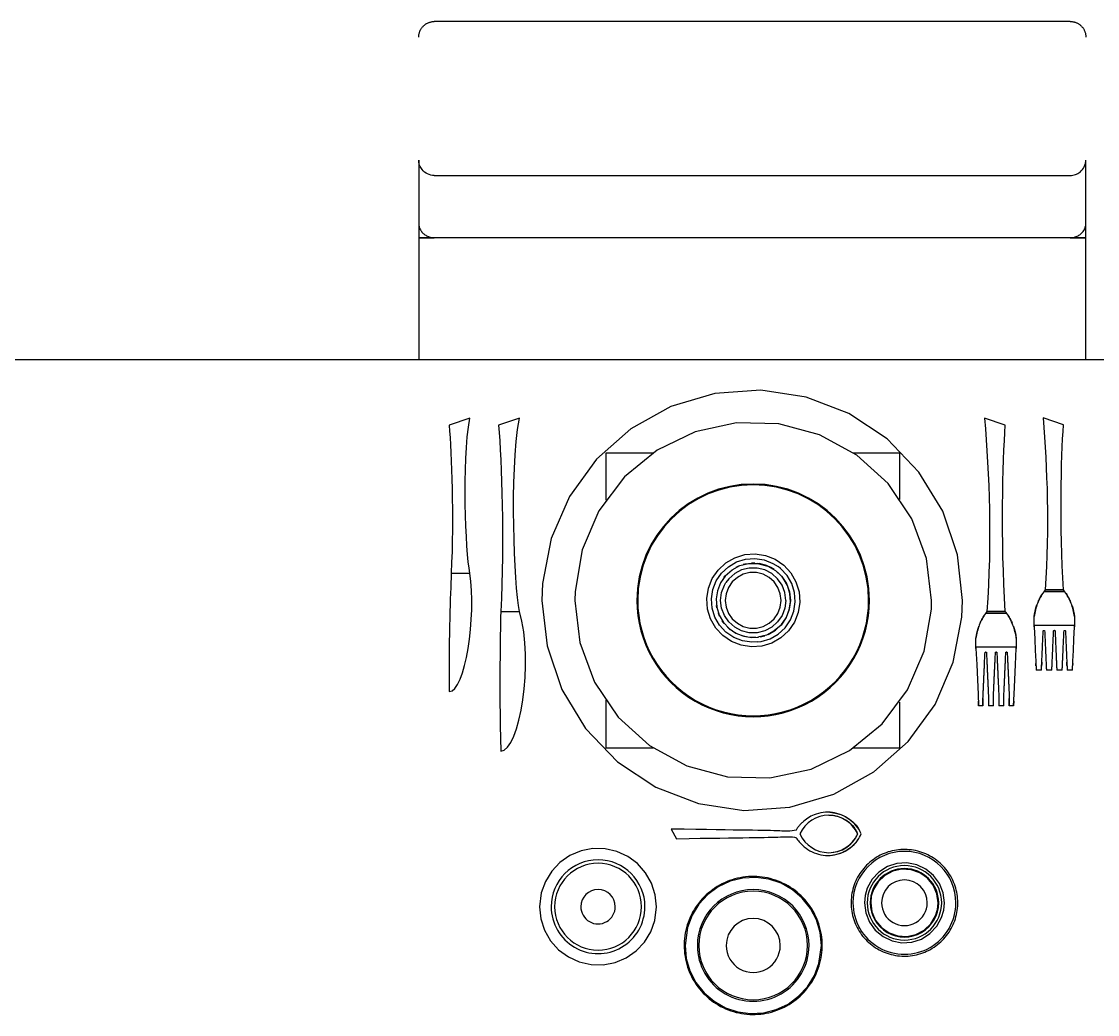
# Model space of a CAD drawing. Header units: metres. Extents: x -658 to -58, y -713 to -118.
# Drawn here: x -218.947 to -218.253, y -196.768 to -196.128 of the extents above; entities that cross this region are included whole.
import ezdxf

# ---------------------------------------------------------------- set-up
doc = ezdxf.new("R2010")
doc.units = ezdxf.units.M
doc.header["$LTSCALE"] = 100
doc.layers.add('plan', color=8, linetype='Continuous')

# ---------------------------------------------------------------- blocks, each defined once
blk = doc.blocks.new('Dinner_table_with_dinner_set_and_chairs_18111 - Dinner_table_with_dinner_set_and_chairs_18111-814789-الدور الاول')
for p, q in [((1.22234, 0.30245), (1.21876, 0.30867)), ((1.075, 0.25), (1.075, 0.22055)), ((1.10532, 0.25), (1.075, 0.25)), ((1.26443, 0.25), (1.23389, 0.25)), ((1.26443, 0.21941), (1.26443, 0.25)), ((1.0014, 0.22006), (1.00153, 0.22302)), ((1.00153, 0.22302), (1.00432, 0.22302)), ((1.00153, 0.22302), (1.00432, 0.22302)), ((1.00792, 0.22302), (1.01102, 0.22302)), ((1.01462, 0.22302), (1.01772, 0.22302)), ((1.02132, 0.22302), (1.02411, 0.22302)), ((1.02132, 0.22302), (1.02411, 0.22302)), ((1.02411, 0.22302), (1.02424, 0.22006)), ((0.96343, 0.19581), (0.9635, 0.19725)), ((0.96362, 0.19993), (0.96702, 0.19993)), ((0.97022, 0.19993), (0.97372, 0.19993)), ((0.97692, 0.19993), (0.98042, 0.19993)), ((0.98362, 0.19993), (0.98702, 0.19993)), ((0.98714, 0.19725), (0.98721, 0.19581)), ((0.99982, 0.17931), (0.99982, 0.18511)), ((0.99982, 0.18511), (1.02582, 0.18511)), ((1.02582, 0.18511), (1.02582, 0.17931)), ((1.16488, 0.17859), (1.16184, 0.17781)), ((1.16783, 0.17894), (1.17144, 0.1789)), ((1.17374, 0.1786), (1.1768, 0.17783)), ((1.17928, 0.17687), (1.18175, 0.17558)), ((1.18419, 0.17391), (1.18605, 0.17229)), ((0.96232, 0.16539), (0.96232, 0.17118)), ((0.96232, 0.17118), (0.98832, 0.17118)), ((0.98832, 0.17118), (0.98832, 0.16539)), ((1.18822, 0.16991), (1.18949, 0.16815)), ((1.00598, 0.16347), (1.01966, 0.16347)), ((1.00693, 0.16218), (1.01872, 0.16218)), ((1.01872, 0.16218), (1.00693, 0.16218)), ((1.19119, 0.1651), (1.19189, 0.16341)), ((1.19294, 0.15977), (1.19318, 0.15836)), ((1.33217, 0.16227), (1.32017, 0.16227)), ((0.96848, 0.14954), (0.98216, 0.14954)), ((0.96943, 0.14826), (0.98122, 0.14826)), ((0.98122, 0.14826), (0.96943, 0.14826)), ((1.15158, 0.13887), (1.15369, 0.13682)), ((1.16659, 0.13118), (1.15997, 0.13295)), ((1.17381, 0.13143), (1.17585, 0.13191)), ((1.17894, 0.13301), (1.18063, 0.13383)), ((1.36411, 0.1375), (1.35211, 0.1375)), ((1.16845, 0.13103), (1.1706, 0.13104)), ((1.26443, 0.06), (1.26443, 0.09036)), ((1.075, 0.08991), (1.075, 0.06)), ((1.075, 0.06), (1.10496, 0.06)), ((1.23354, 0.06), (1.26443, 0.06)), ((0.96943, 0.04185), (0.98261, 0.0374)), ((1.00693, 0.042), (1.02028, 0.03749)), ((1.32017, 0.0375), (1.33352, 0.04202)), ((1.35211, 0.0375), (1.36546, 0.04202)), ((0.12, 0), (2.22, 0)), ((0.955, 0), (0.955, -0.07881)), ((1.385, -0.07881), (1.385, 0)), ((0.955, -0.07881), (0.955, -0.08797)), ((0.955, -0.07881), (0.965, -0.07881)), ((0.965, -0.07881), (0.955, -0.07881)), ((0.965, -0.07881), (1.375, -0.07881)), ((0.965, -0.07881), (1.375, -0.07881)), ((1.375, -0.07881), (1.385, -0.07881)), ((1.385, -0.07881), (1.375, -0.07881)), ((1.385, -0.08797), (1.385, -0.07881)), ((0.955, -0.08797), (0.955, -0.12886)), ((1.385, -0.12886), (1.385, -0.08797)), ((1.375, -0.11894), (0.965, -0.11894)), ((0.965, -0.21818), (1.375, -0.21818))]:
    blk.add_line(p, q)
at = {"flags": 128}
for points in [[(1.21393, 0.3775), (1.21389, 0.37928), (1.21379, 0.38106), (1.21361, 0.38283), (1.21336, 0.38459), (1.21304, 0.38634), (1.21265, 0.38808), (1.21219, 0.3898), (1.21167, 0.3915), (1.21108, 0.39318), (1.21042, 0.39483), (1.20969, 0.39645), (1.2089, 0.39805), (1.20805, 0.39961), (1.20713, 0.40114), (1.20616, 0.40263), (1.20512, 0.40408), (1.20403, 0.40548), (1.20288, 0.40684), (1.20168, 0.40816), (1.20043, 0.40942), (1.19913, 0.41064), (1.19778, 0.4118), (1.19639, 0.4129), (1.19495, 0.41395), (1.19347, 0.41495), (1.19195, 0.41588), (1.1904, 0.41675), (1.18882, 0.41755), (1.1872, 0.4183), (1.18555, 0.41898), (1.18388, 0.41959), (1.18219, 0.42013), (1.18047, 0.42061), (1.17874, 0.42101), (1.17699, 0.42135), (1.17523, 0.42162), (1.17346, 0.42182), (1.17169, 0.42194), (1.16991, 0.422), (1.16813, 0.42198), (1.16635, 0.42189), (1.16458, 0.42173), (1.16281, 0.42151), (1.16106, 0.42121), (1.15932, 0.42084), (1.15759, 0.4204), (1.15589, 0.41989), (1.1542, 0.41931), (1.15254, 0.41867), (1.15091, 0.41796), (1.14931, 0.41719), (1.14773, 0.41635), (1.1462, 0.41546), (1.1447, 0.4145), (1.14324, 0.41348), (1.14182, 0.4124), (1.14045, 0.41127), (1.13912, 0.41008), (1.13784, 0.40885), (1.13661, 0.40756), (1.13544, 0.40622), (1.13432, 0.40484), (1.13325, 0.40341), (1.13224, 0.40195), (1.1313, 0.40044), (1.13041, 0.3989), (1.12958, 0.39732), (1.12882, 0.39571), (1.12813, 0.39407), (1.1275, 0.39241), (1.12694, 0.39072), (1.12644, 0.38901), (1.12602, 0.38728), (1.12566, 0.38554), (1.12537, 0.38378), (1.12516, 0.38201), (1.12501, 0.38024), (1.12494, 0.37846), (1.12493, 0.3775)], [(1.21338, 0.3775), (1.21258, 0.38587), (1.21019, 0.39394), (1.20631, 0.40141), (1.20108, 0.40799), (1.19469, 0.41347), (1.18738, 0.41762), (1.17941, 0.42031), (1.17107, 0.42142), (1.16267, 0.42093), (1.15452, 0.41885), (1.14692, 0.41525), (1.14014, 0.41027), (1.13443, 0.40409), (1.13, 0.39694), (1.12702, 0.38907), (1.12547, 0.3775)], [(1.30707, 0.3525), (1.30626, 0.36025), (1.30388, 0.36767), (1.30002, 0.37443), (1.29485, 0.38026), (1.28859, 0.3849), (1.28151, 0.38815), (1.27391, 0.38987), (1.26612, 0.38999), (1.25847, 0.38851), (1.25129, 0.38548), (1.24489, 0.38104), (1.23954, 0.37538), (1.23547, 0.36874), (1.23286, 0.3614), (1.23179, 0.3525)], [(1.10633, 0.35), (1.1063, 0.35138), (1.10622, 0.35275), (1.10608, 0.35412), (1.10589, 0.35548), (1.10564, 0.35683), (1.10534, 0.35818), (1.10499, 0.35951), (1.10458, 0.36082), (1.10412, 0.36212), (1.10361, 0.3634), (1.10305, 0.36465), (1.10244, 0.36588), (1.10178, 0.36709), (1.10107, 0.36827), (1.10032, 0.36942), (1.09952, 0.37054), (1.09868, 0.37163), (1.09779, 0.37268), (1.09686, 0.3737), (1.09589, 0.37468), (1.09489, 0.37562), (1.09385, 0.37651), (1.09277, 0.37737), (1.09166, 0.37818), (1.09051, 0.37895), (1.08934, 0.37967), (1.08814, 0.38034), (1.08692, 0.38096), (1.08566, 0.38154), (1.08439, 0.38206), (1.0831, 0.38253), (1.08179, 0.38296), (1.08046, 0.38332), (1.07913, 0.38364), (1.07777, 0.3839), (1.07641, 0.38411), (1.07505, 0.38426), (1.07367, 0.38436), (1.0723, 0.3844), (1.07092, 0.38438), (1.06955, 0.38432), (1.06818, 0.38419), (1.06681, 0.38402), (1.06546, 0.38379), (1.06411, 0.3835), (1.06278, 0.38316), (1.06146, 0.38277), (1.06016, 0.38232), (1.05887, 0.38183), (1.05761, 0.38128), (1.05637, 0.38068), (1.05516, 0.38004), (1.05397, 0.37934), (1.05281, 0.3786), (1.05168, 0.37781), (1.05059, 0.37698), (1.04953, 0.37611), (1.0485, 0.37519), (1.04751, 0.37423), (1.04656, 0.37324), (1.04565, 0.3722), (1.04479, 0.37113), (1.04396, 0.37003), (1.04318, 0.3689), (1.04245, 0.36773), (1.04177, 0.36654), (1.04113, 0.36532), (1.04054, 0.36408), (1.04, 0.36281), (1.03952, 0.36152), (1.03908, 0.36022), (1.0387, 0.3589), (1.03837, 0.35756), (1.03809, 0.35621), (1.03787, 0.35485), (1.03771, 0.35349), (1.03759, 0.35212), (1.03754, 0.35074), (1.03753, 0.35)], [(1.09771, 0.35), (1.0969, 0.35641), (1.09452, 0.36242), (1.09072, 0.36765), (1.08574, 0.37177), (1.07989, 0.37453), (1.07354, 0.37574), (1.06709, 0.37533), (1.06094, 0.37333), (1.05548, 0.36986), (1.05106, 0.36515), (1.04795, 0.35948), (1.04658, 0.35473), (1.04614, 0.35)], [(1.12493, 0.3775), (1.12496, 0.37572), (1.12507, 0.37394), (1.12525, 0.37217), (1.1255, 0.37041), (1.12581, 0.36866), (1.1262, 0.36692), (1.12666, 0.3652), (1.12719, 0.3635), (1.12778, 0.36182), (1.12844, 0.36017), (1.12917, 0.35855), (1.12996, 0.35695), (1.13081, 0.35539), (1.13172, 0.35386), (1.1327, 0.35237), (1.13373, 0.35092), (1.13483, 0.34952), (1.13597, 0.34816), (1.13717, 0.34684), (1.13842, 0.34558), (1.13973, 0.34436), (1.14107, 0.3432), (1.14247, 0.3421), (1.14391, 0.34105), (1.14538, 0.34005), (1.1469, 0.33912), (1.14845, 0.33825), (1.15004, 0.33745), (1.15166, 0.3367), (1.1533, 0.33602), (1.15497, 0.33541), (1.15667, 0.33487), (1.15838, 0.33439), (1.16012, 0.33399), (1.16186, 0.33365), (1.16362, 0.33338), (1.16539, 0.33318), (1.16717, 0.33306), (1.16895, 0.333), (1.17073, 0.33302), (1.1725, 0.33311), (1.17428, 0.33327), (1.17604, 0.33349), (1.1778, 0.33379), (1.17954, 0.33416), (1.18126, 0.3346), (1.18297, 0.33511), (1.18465, 0.33569), (1.18631, 0.33633), (1.18795, 0.33704), (1.18955, 0.33781), (1.19112, 0.33865), (1.19266, 0.33954), (1.19416, 0.3405), (1.19562, 0.34152), (1.19703, 0.3426), (1.19841, 0.34373), (1.19973, 0.34492), (1.20101, 0.34615), (1.20224, 0.34744), (1.20342, 0.34878), (1.20454, 0.35016), (1.2056, 0.35159), (1.20661, 0.35305), (1.20756, 0.35456), (1.20845, 0.3561), (1.20927, 0.35768), (1.21003, 0.35929), (1.21073, 0.36093), (1.21136, 0.36259), (1.21192, 0.36428), (1.21241, 0.36599), (1.21284, 0.36772), (1.2132, 0.36946), (1.21348, 0.37122), (1.2137, 0.37299), (1.21384, 0.37476), (1.21392, 0.37654), (1.21393, 0.3775)], [(1.12547, 0.3775), (1.12628, 0.36913), (1.12866, 0.36106), (1.13254, 0.35359), (1.13777, 0.34701), (1.14416, 0.34153), (1.15148, 0.33738), (1.15945, 0.33469), (1.16779, 0.33358), (1.17618, 0.33407), (1.18434, 0.33615), (1.19194, 0.33975), (1.19872, 0.34473), (1.20443, 0.35091), (1.20885, 0.35806), (1.21183, 0.36593), (1.21338, 0.3775)], [(1.0937, 0.35), (1.09289, 0.35589), (1.09051, 0.36135), (1.08675, 0.36595), (1.08188, 0.36937), (1.07626, 0.37134), (1.07032, 0.37172), (1.06451, 0.37047), (1.05924, 0.3677), (1.05493, 0.3636), (1.05188, 0.35849), (1.05057, 0.35425), (1.05015, 0.35)], [(1.03753, 0.35), (1.03756, 0.34862), (1.03764, 0.34725), (1.03778, 0.34588), (1.03797, 0.34452), (1.03821, 0.34317), (1.03851, 0.34182), (1.03887, 0.34049), (1.03927, 0.33918), (1.03973, 0.33788), (1.04024, 0.3366), (1.0408, 0.33535), (1.04142, 0.33412), (1.04208, 0.33291), (1.04278, 0.33173), (1.04354, 0.33058), (1.04434, 0.32946), (1.04518, 0.32837), (1.04607, 0.32732), (1.04699, 0.3263), (1.04796, 0.32532), (1.04897, 0.32438), (1.05001, 0.32349), (1.05109, 0.32263), (1.0522, 0.32182), (1.05334, 0.32105), (1.05451, 0.32033), (1.05571, 0.31966), (1.05694, 0.31904), (1.05819, 0.31846), (1.05946, 0.31794), (1.06076, 0.31747), (1.06206, 0.31704), (1.06339, 0.31668), (1.06473, 0.31636), (1.06608, 0.3161), (1.06744, 0.31589), (1.06881, 0.31574), (1.07018, 0.31564), (1.07156, 0.3156), (1.07293, 0.31562), (1.07431, 0.31568), (1.07568, 0.31581), (1.07704, 0.31598), (1.0784, 0.31621), (1.07974, 0.3165), (1.08108, 0.31684), (1.0824, 0.31723), (1.0837, 0.31768), (1.08498, 0.31817), (1.08624, 0.31872), (1.08748, 0.31932), (1.0887, 0.31996), (1.08988, 0.32066), (1.09104, 0.3214), (1.09217, 0.32219), (1.09327, 0.32302), (1.09433, 0.32389), (1.09536, 0.32481), (1.09634, 0.32577), (1.09729, 0.32676), (1.0982, 0.3278), (1.09907, 0.32887), (1.09989, 0.32997), (1.10067, 0.3311), (1.1014, 0.33227), (1.10209, 0.33346), (1.10273, 0.33468), (1.10332, 0.33592), (1.10385, 0.33719), (1.10434, 0.33848), (1.10477, 0.33978), (1.10516, 0.3411), (1.10549, 0.34244), (1.10576, 0.34379), (1.10598, 0.34515), (1.10615, 0.34651), (1.10626, 0.34788), (1.10632, 0.34926), (1.10633, 0.35)], [(1.04614, 0.35), (1.04695, 0.34359), (1.04933, 0.33758), (1.05313, 0.33235), (1.05811, 0.32823), (1.06396, 0.32547), (1.07031, 0.32426), (1.07677, 0.32467), (1.08291, 0.32667), (1.08837, 0.33014), (1.0928, 0.33485), (1.09591, 0.34052), (1.09728, 0.34527), (1.09771, 0.35)], [(1.05015, 0.35), (1.05097, 0.34411), (1.05334, 0.33865), (1.05711, 0.33405), (1.06198, 0.33063), (1.06759, 0.32866), (1.07353, 0.32828), (1.07935, 0.32953), (1.08461, 0.3323), (1.08893, 0.3364), (1.09198, 0.34151), (1.09329, 0.34575), (1.0937, 0.35)], [(1.23179, 0.3525), (1.23259, 0.34475), (1.23498, 0.33733), (1.23884, 0.33057), (1.24401, 0.32474), (1.25027, 0.3201), (1.25735, 0.31685), (1.26495, 0.31513), (1.27274, 0.31501), (1.28039, 0.31649), (1.28756, 0.31952), (1.29397, 0.32396), (1.29932, 0.32962), (1.30339, 0.33626), (1.306, 0.3436), (1.30707, 0.3525)], [(1.11996, 0.31939), (1.1163, 0.31889), (1.11297, 0.31791), (1.1101, 0.31663), (1.10773, 0.31519), (1.10582, 0.31374), (1.10431, 0.31234), (1.10313, 0.31105), (1.10221, 0.30989), (1.10151, 0.30889)], [(1.12073, 0.31768), (1.11755, 0.31743), (1.11457, 0.31675), (1.11195, 0.31574), (1.10975, 0.31455), (1.10797, 0.3133), (1.10655, 0.31208), (1.10544, 0.31094), (1.10457, 0.3099), (1.10389, 0.30897), (1.10336, 0.30816), (1.10295, 0.30744), (1.10262, 0.30682), (1.10237, 0.30629), (1.10217, 0.30583), (1.10207, 0.30559)], [(1.12073, 0.29351), (1.11755, 0.29375), (1.11457, 0.29444), (1.11195, 0.29545), (1.10975, 0.29664), (1.10797, 0.29789), (1.10655, 0.29911), (1.10544, 0.30025), (1.10457, 0.30129), (1.10389, 0.30221), (1.10336, 0.30303), (1.10295, 0.30374), (1.10262, 0.30436), (1.10237, 0.3049), (1.10217, 0.30535), (1.10207, 0.30559)], [(1.11996, 0.29164), (1.1163, 0.29214), (1.11297, 0.29312), (1.1101, 0.2944), (1.10773, 0.29584), (1.10582, 0.29729), (1.10431, 0.29869), (1.10313, 0.29998), (1.10221, 0.30114), (1.10151, 0.30214)], [(1.30557, 0.155), (1.30234, 0.18441), (1.29281, 0.21242), (1.27743, 0.2377), (1.25693, 0.25904), (1.23228, 0.27542), (1.20468, 0.28606), (1.17542, 0.29046), (1.1459, 0.28841), (1.11753, 0.28001), (1.09166, 0.26565), (1.06952, 0.24601), (1.05217, 0.22205), (1.04043, 0.19489), (1.03486, 0.16582), (1.03443, 0.155)], [(1.28443, 0.155), (1.28119, 0.18209), (1.27167, 0.20765), (1.25639, 0.23026), (1.23621, 0.24862), (1.21228, 0.26172), (1.18593, 0.26881), (1.15866, 0.26949), (1.13199, 0.26374), (1.10743, 0.25186), (1.08636, 0.23453), (1.06997, 0.21273), (1.05917, 0.18767), (1.05457, 0.16078), (1.05443, 0.155)], [(1.00153, 0.22302), (1.00119, 0.21547), (1.00077, 0.20614), (1.00033, 0.19646), (0.99982, 0.18607)], [(1.02582, 0.18607), (1.02531, 0.19646), (1.02487, 0.20614), (1.02445, 0.21547), (1.02411, 0.22302)], [(0.96362, 0.19993), (0.96336, 0.19429), (0.96305, 0.18726), (0.96272, 0.18004), (0.96232, 0.17214)], [(0.98832, 0.17214), (0.98792, 0.18004), (0.9876, 0.18726), (0.98728, 0.19429), (0.98702, 0.19993)], [(1.14037, 0.16278), (1.14282, 0.16903), (1.14661, 0.17458), (1.15153, 0.17915), (1.15735, 0.18251), (1.16377, 0.18449), (1.17047, 0.18499), (1.17711, 0.18399), (1.18336, 0.18153), (1.18891, 0.17775), (1.19348, 0.17283), (1.19684, 0.16701), (1.19882, 0.16059), (1.19932, 0.15389), (1.19832, 0.14725)], [(1.16634, 0.18184), (1.16432, 0.18154), (1.15855, 0.17976), (1.15331, 0.17674), (1.14888, 0.17262), (1.14547, 0.16763), (1.14326, 0.162)], [(1.16634, 0.18184), (1.17035, 0.18199), (1.17633, 0.18109), (1.18196, 0.17888), (1.18696, 0.17548), (1.19107, 0.17104), (1.19409, 0.16581), (1.19587, 0.16003), (1.19633, 0.154), (1.19542, 0.14802)], [(1.14544, 0.155), (1.14614, 0.16074), (1.14819, 0.16615), (1.15147, 0.17091), (1.1558, 0.17474), (1.16092, 0.17743), (1.16654, 0.17881)], [(1.15975, 0.17701), (1.15509, 0.17432), (1.15115, 0.17067), (1.14813, 0.16623), (1.14616, 0.16122)], [(1.14843, 0.155), (1.14904, 0.16003), (1.15083, 0.16476), (1.15371, 0.16893), (1.1575, 0.17228), (1.16198, 0.17464), (1.1669, 0.17585), (1.17196, 0.17585), (1.17687, 0.17464), (1.18136, 0.17228), (1.18515, 0.16893), (1.18802, 0.16476), (1.18982, 0.16003), (1.19043, 0.155)], [(1.19253, 0.1488), (1.19333, 0.15411), (1.19293, 0.15947), (1.19134, 0.16461), (1.18865, 0.16926), (1.185, 0.1732), (1.18056, 0.17623), (1.17556, 0.17819), (1.17024, 0.17899), (1.16605, 0.17878)], [(1.18743, 0.155), (1.1869, 0.15931), (1.18537, 0.16337), (1.1829, 0.16694), (1.17965, 0.16981), (1.17581, 0.17183), (1.1716, 0.17287), (1.16726, 0.17287), (1.16304, 0.17183), (1.1592, 0.16981), (1.15595, 0.16694), (1.15349, 0.16337), (1.15195, 0.15931), (1.15143, 0.155)], [(1.00598, 0.16347), (1.00645, 0.16282), (1.00693, 0.16218)], [(1.01872, 0.16218), (1.0192, 0.16282), (1.01966, 0.16347)], [(1.19832, 0.14725), (1.19587, 0.14099), (1.19208, 0.13544), (1.18716, 0.13087), (1.18134, 0.12751), (1.17492, 0.12553), (1.16822, 0.12503), (1.16158, 0.12603), (1.15533, 0.12849), (1.14978, 0.13227), (1.14521, 0.1372), (1.14185, 0.14301), (1.13987, 0.14943), (1.13937, 0.15613), (1.14037, 0.16278)], [(1.14326, 0.162), (1.14236, 0.15602), (1.14282, 0.14999), (1.1446, 0.14421), (1.14762, 0.13898), (1.15173, 0.13455), (1.15333, 0.13328)], [(1.14616, 0.16122), (1.14536, 0.15591), (1.14576, 0.15055), (1.14735, 0.14541), (1.15003, 0.14076), (1.15103, 0.1395)], [(1.03443, 0.155), (1.03766, 0.12559), (1.04719, 0.09758), (1.06257, 0.0723), (1.08307, 0.05096), (1.10772, 0.03458), (1.13532, 0.02394), (1.16458, 0.01954), (1.1941, 0.02159), (1.22247, 0.02999), (1.24834, 0.04435), (1.27048, 0.06399), (1.28783, 0.08795), (1.29957, 0.11511), (1.30514, 0.14418), (1.30557, 0.155)], [(1.05443, 0.155), (1.05766, 0.12791), (1.06719, 0.10235), (1.08247, 0.07974), (1.10264, 0.06138), (1.12658, 0.04828), (1.15292, 0.04119), (1.18019, 0.04051), (1.20686, 0.04626), (1.23142, 0.05814), (1.25249, 0.07547), (1.26889, 0.09727), (1.27969, 0.12233), (1.28428, 0.14922), (1.28443, 0.155)], [(1.15997, 0.13295), (1.15513, 0.13573), (1.15107, 0.13956), (1.148, 0.14422), (1.14609, 0.14946), (1.14544, 0.155)], [(1.14843, 0.155), (1.14904, 0.14997), (1.15083, 0.14524), (1.15371, 0.14107), (1.1575, 0.13772), (1.16198, 0.13536), (1.1669, 0.13415), (1.17196, 0.13415), (1.17687, 0.13536), (1.18136, 0.13772), (1.18515, 0.14107), (1.18703, 0.14355)], [(1.15143, 0.155), (1.15195, 0.15069), (1.15349, 0.14663), (1.15595, 0.14306), (1.1592, 0.14019), (1.16304, 0.13817), (1.16726, 0.13713), (1.1716, 0.13713), (1.17581, 0.13817), (1.17965, 0.14019), (1.1829, 0.14306), (1.18537, 0.14663), (1.1869, 0.15069), (1.18743, 0.155)], [(1.19043, 0.155), (1.18982, 0.14997), (1.18802, 0.14524), (1.18703, 0.14355)], [(0.96848, 0.14954), (0.96895, 0.1489), (0.96943, 0.14826)], [(0.98122, 0.14826), (0.9817, 0.1489), (0.98216, 0.14954)], [(1.19542, 0.14802), (1.19322, 0.14239), (1.18981, 0.1374), (1.18538, 0.13329), (1.18014, 0.13026), (1.17436, 0.12848), (1.16834, 0.12803), (1.16236, 0.12893), (1.15673, 0.13114), (1.15333, 0.13328)], [(1.18754, 0.13936), (1.19056, 0.1438), (1.19253, 0.1488)], [(1.18833, 0.14022), (1.1874, 0.13911), (1.18308, 0.13528), (1.17797, 0.13259), (1.17237, 0.13119), (1.16659, 0.13118)], [(1.15599, 0.13507), (1.15813, 0.13379), (1.15929, 0.13322)], [(1.16085, 0.13257), (1.16313, 0.13183), (1.16548, 0.13132)], [(0.965, -0.21818), (0.9646, -0.21817), (0.9642, -0.21815), (0.9638, -0.21811), (0.96341, -0.21805), (0.96301, -0.21798), (0.96262, -0.21789), (0.96224, -0.21779), (0.96185, -0.21767), (0.96148, -0.21754), (0.96111, -0.21739), (0.96074, -0.21723), (0.96038, -0.21705), (0.96003, -0.21686), (0.95969, -0.21665), (0.95935, -0.21643), (0.95903, -0.2162), (0.95871, -0.21596), (0.95841, -0.2157), (0.95811, -0.21543), (0.95783, -0.21515), (0.95755, -0.21486), (0.95729, -0.21455), (0.95704, -0.21424), (0.95681, -0.21392), (0.95659, -0.21358), (0.95638, -0.21324), (0.95618, -0.21289), (0.956, -0.21254), (0.95583, -0.21217), (0.95568, -0.2118), (0.95554, -0.21143), (0.95542, -0.21105), (0.95531, -0.21066), (0.95522, -0.21027), (0.95515, -0.20988), (0.95509, -0.20948), (0.95504, -0.20909), (0.95501, -0.20869), (0.955, -0.20829), (0.955, -0.20818)], [(1.385, -0.20818), (1.38499, -0.20858), (1.38497, -0.20898), (1.38493, -0.20938), (1.38487, -0.20977), (1.3848, -0.21017), (1.38471, -0.21056), (1.38461, -0.21094), (1.38449, -0.21133), (1.38436, -0.2117), (1.38421, -0.21207), (1.38405, -0.21244), (1.38387, -0.2128), (1.38368, -0.21315), (1.38347, -0.21349), (1.38325, -0.21383), (1.38302, -0.21415), (1.38278, -0.21447), (1.38252, -0.21477), (1.38225, -0.21507), (1.38197, -0.21535), (1.38167, -0.21563), (1.38137, -0.21589), (1.38106, -0.21614), (1.38074, -0.21637), (1.3804, -0.2166), (1.38006, -0.2168), (1.37971, -0.217), (1.37936, -0.21718), (1.37899, -0.21735), (1.37862, -0.2175), (1.37825, -0.21764), (1.37787, -0.21776), (1.37748, -0.21787), (1.37709, -0.21796), (1.3767, -0.21803), (1.3763, -0.21809), (1.37591, -0.21814), (1.37551, -0.21817), (1.37511, -0.21818), (1.375, -0.21818)]]:
    blk.add_lwpolyline(points, dxfattribs=at)
for centre, radius, start, end in [((1.16943, 0.3775), 0.036, 360, 180), ((1.16943, 0.3775), 0.035, 0, 180), ((1.16943, 0.3775), 0.01745, 360, 180), ((1.07193, 0.35), 0.03319, 360, 180), ((1.26943, 0.3525), 0.03023, 360, 180), ((1.16943, 0.3775), 0.036, 180, 360), ((1.16943, 0.3775), 0.035, 180, 0), ((1.16943, 0.3775), 0.01745, 180, 360), ((1.26943, 0.3525), 0.028, 0, 180), ((1.07193, 0.35), 0.024, 0, 180), ((1.07193, 0.35), 0.02208, 360, 180), ((1.07193, 0.35), 0.01473, 360, 180), ((1.26943, 0.3525), 0.01111, 360, 180), ((1.07193, 0.35), 0.03319, 180, 360), ((1.07193, 0.35), 0.024, 180, 0), ((1.07193, 0.35), 0.02208, 180, 360), ((1.07193, 0.35), 0.01473, 180, 360), ((1.26943, 0.3525), 0.03023, 180, 360), ((1.26943, 0.3525), 0.028, 180, 0), ((1.26943, 0.3525), 0.01111, 180, 360), ((1.16943, 0.155), 0.075, 360, 180), ((1.16943, 0.155), 0.07443, 360, 180), ((1.16943, 0.155), 0.075, 180, 360), ((1.16943, 0.155), 0.07443, 180, 360), ((1.16943, 0.155), 0.02399, 246.78184, 263.21816)]:
    blk.add_arc(centre, radius, start, end)
for centre, start_param, end_param in [((1.12073, 0.2962), 5.164912, 7.401458), ((1.12073, 0.31498), 2.02332, 4.259866)]:
    blk.add_ellipse(centre, major_axis=(0, 0.02147), ratio=0.965926, start_param=start_param, end_param=end_param)
for points, knots in [([(1.14173, 0.30795), (1.14115, 0.30892), (1.13934, 0.31148), (1.13552, 0.31505), (1.13022, 0.31799), (1.12439, 0.3195), (1.11837, 0.3195), (1.11156, 0.31772), (1.10663, 0.31457), (1.10343, 0.31127), (1.10157, 0.30892), (1.10042, 0.30693), (1.09977, 0.30551)], [0.049581, 0.049581, 0.049581, 0.049581, 0.1111111, 0.2222222, 0.3333333, 0.4444444, 0.5555556, 0.6666667, 0.8333333, 0.875, 0.9166667, 1, 1, 1, 1]), ([(1.09977, 0.30551), (1.10064, 0.30363), (1.10276, 0.3002), (1.10874, 0.29459), (1.11636, 0.29153), (1.12439, 0.29153), (1.1312, 0.2933), (1.13614, 0.29645), (1.13934, 0.29974), (1.14065, 0.30139), (1.14141, 0.30254), (1.14173, 0.30307)], [0, 0, 0, 0, 0.1111111, 0.2222222, 0.4444444, 0.5555556, 0.6666667, 0.8333333, 0.875, 0.9166667, 0.950419, 0.950419, 0.950419, 0.950419]), ([(1.21876, 0.30867), (1.17443, 0.30789), (1.15545, 0.30789), (1.14527, 0.30718), (1.14146, 0.30801)], [0, 0, 0, 0, 0.0818795, 0.1143426, 0.1143426, 0.1143426, 0.1143426]), ([(1.14157, 0.30314), (1.14556, 0.30401), (1.15619, 0.30326), (1.17603, 0.30326), (1.22234, 0.30245)], [0.006726, 0.006726, 0.006726, 0.006726, 0.0391891, 0.1210686, 0.1210686, 0.1210686, 0.1210686]), ([(1.00567, 0.18848), (1.00559, 0.19032), (1.00546, 0.19304), (1.0053, 0.19658), (1.00519, 0.19919), (1.00507, 0.20176), (1.00496, 0.20428), (1.00484, 0.20676), (1.00473, 0.20918), (1.00463, 0.21155), (1.00449, 0.21464), (1.00439, 0.21687), (1.00432, 0.21833)], [-1, -1, -1, -1, -0.833333, -0.75, -0.666667, -0.583333, -0.5, -0.416667, -0.333333, -0.25, -0.166667, 0, 0, 0, 0]), ([(1.00792, 0.21833), (1.00786, 0.21687), (1.00775, 0.21464), (1.00762, 0.21155), (1.00751, 0.20918), (1.0074, 0.20676), (1.00729, 0.20428), (1.00717, 0.20176), (1.00706, 0.19919), (1.00694, 0.19658), (1.00678, 0.19304), (1.00666, 0.19032), (1.00657, 0.18848)], [-1, -1, -1, -1, -0.833333, -0.75, -0.666667, -0.583333, -0.5, -0.416667, -0.333333, -0.25, -0.166667, 0, 0, 0, 0]), ([(1.01237, 0.18848), (1.01229, 0.19032), (1.01216, 0.19304), (1.012, 0.19658), (1.01189, 0.19919), (1.01177, 0.20176), (1.01166, 0.20428), (1.01154, 0.20676), (1.01143, 0.20918), (1.01133, 0.21155), (1.01119, 0.21464), (1.01109, 0.21687), (1.01102, 0.21833)], [-1, -1, -1, -1, -0.833333, -0.75, -0.666667, -0.583333, -0.5, -0.416667, -0.333333, -0.25, -0.166667, 0, 0, 0, 0]), ([(1.01462, 0.21833), (1.01456, 0.21687), (1.01445, 0.21464), (1.01432, 0.21155), (1.01421, 0.20918), (1.0141, 0.20676), (1.01399, 0.20428), (1.01387, 0.20176), (1.01376, 0.19919), (1.01364, 0.19658), (1.01348, 0.19304), (1.01336, 0.19032), (1.01327, 0.18848)], [-1, -1, -1, -1, -0.833333, -0.75, -0.666667, -0.583333, -0.5, -0.416667, -0.333333, -0.25, -0.166667, 0, 0, 0, 0]), ([(1.01907, 0.18848), (1.01899, 0.19032), (1.01886, 0.19304), (1.0187, 0.19658), (1.01859, 0.19919), (1.01847, 0.20176), (1.01836, 0.20428), (1.01824, 0.20676), (1.01813, 0.20918), (1.01803, 0.21155), (1.01789, 0.21464), (1.01779, 0.21687), (1.01772, 0.21833)], [-1, -1, -1, -1, -0.833333, -0.75, -0.666667, -0.583333, -0.5, -0.416667, -0.333333, -0.25, -0.166667, 0, 0, 0, 0]), ([(1.02132, 0.21833), (1.02126, 0.21688), (1.02115, 0.21465), (1.02102, 0.21155), (1.02091, 0.20917), (1.0208, 0.20672), (1.02068, 0.20421), (1.02057, 0.20165), (1.02045, 0.19907), (1.02033, 0.19647), (1.02018, 0.19296), (1.02006, 0.19028), (1.01997, 0.18848)], [-1, -1, -1, -1, -0.833333, -0.75, -0.666667, -0.583333, -0.5, -0.416667, -0.333333, -0.25, -0.166667, 0, 0, 0, 0]), ([(0.96817, 0.17455), (0.96811, 0.17578), (0.968, 0.1782), (0.96787, 0.18113), (0.96777, 0.18342), (0.96769, 0.1851), (0.96763, 0.18649), (0.96758, 0.18759), (0.96754, 0.18841), (0.96751, 0.18923), (0.96746, 0.19032), (0.9674, 0.19169), (0.96732, 0.19328), (0.96726, 0.19478), (0.96719, 0.19618), (0.96711, 0.19795), (0.96706, 0.19917), (0.96702, 0.19993)], [-1, -1, -1, -1, -0.875, -0.75, -0.6875, -0.625, -0.5625, -0.53125, -0.5, -0.46875, -0.4375, -0.375, -0.3125, -0.25, -0.1875, -0.125, 0, 0, 0, 0]), ([(0.97022, 0.19993), (0.97018, 0.19917), (0.97013, 0.19795), (0.97005, 0.19618), (0.96999, 0.19478), (0.96992, 0.19328), (0.96985, 0.19169), (0.96979, 0.19032), (0.96974, 0.18923), (0.9697, 0.18841), (0.96966, 0.18759), (0.96961, 0.18649), (0.96955, 0.1851), (0.96947, 0.18342), (0.96937, 0.18113), (0.96924, 0.1782), (0.96913, 0.17578), (0.96907, 0.17455)], [-1, -1, -1, -1, -0.875, -0.8125, -0.75, -0.6875, -0.625, -0.5625, -0.53125, -0.5, -0.46875, -0.4375, -0.375, -0.3125, -0.25, -0.125, 0, 0, 0, 0]), ([(0.97487, 0.17455), (0.97481, 0.17578), (0.9747, 0.1782), (0.97457, 0.18113), (0.97447, 0.18342), (0.97439, 0.1851), (0.97433, 0.18649), (0.97428, 0.18759), (0.97424, 0.18841), (0.97421, 0.18923), (0.97416, 0.19032), (0.9741, 0.19169), (0.97402, 0.19328), (0.97396, 0.19478), (0.97389, 0.19618), (0.97381, 0.19795), (0.97376, 0.19917), (0.97372, 0.19993)], [-1, -1, -1, -1, -0.875, -0.75, -0.6875, -0.625, -0.5625, -0.53125, -0.5, -0.46875, -0.4375, -0.375, -0.3125, -0.25, -0.1875, -0.125, 0, 0, 0, 0]), ([(0.97692, 0.19993), (0.97688, 0.19917), (0.97683, 0.19795), (0.97675, 0.19618), (0.97669, 0.19478), (0.97662, 0.19328), (0.97655, 0.19169), (0.97649, 0.19032), (0.97644, 0.18923), (0.9764, 0.18841), (0.97636, 0.18759), (0.97631, 0.18649), (0.97625, 0.1851), (0.97617, 0.18342), (0.97607, 0.18113), (0.97594, 0.1782), (0.97583, 0.17578), (0.97577, 0.17455)], [-1, -1, -1, -1, -0.875, -0.8125, -0.75, -0.6875, -0.625, -0.5625, -0.53125, -0.5, -0.46875, -0.4375, -0.375, -0.3125, -0.25, -0.125, 0, 0, 0, 0]), ([(0.98157, 0.17455), (0.98151, 0.17578), (0.9814, 0.1782), (0.98127, 0.18113), (0.98117, 0.18342), (0.98109, 0.1851), (0.98103, 0.18649), (0.98098, 0.18759), (0.98094, 0.18841), (0.98091, 0.18923), (0.98086, 0.19032), (0.9808, 0.19169), (0.98072, 0.19328), (0.98066, 0.19478), (0.98059, 0.19618), (0.98051, 0.19795), (0.98046, 0.19917), (0.98042, 0.19993)], [-1, -1, -1, -1, -0.875, -0.75, -0.6875, -0.625, -0.5625, -0.53125, -0.5, -0.46875, -0.4375, -0.375, -0.3125, -0.25, -0.1875, -0.125, 0, 0, 0, 0]), ([(0.98362, 0.19993), (0.98358, 0.19917), (0.98353, 0.19795), (0.98345, 0.19618), (0.98339, 0.19478), (0.98332, 0.19328), (0.98325, 0.19169), (0.98319, 0.19032), (0.98314, 0.18923), (0.9831, 0.18841), (0.98306, 0.18759), (0.98301, 0.18649), (0.98295, 0.1851), (0.98287, 0.18342), (0.98277, 0.18113), (0.98264, 0.1782), (0.98253, 0.17578), (0.98247, 0.17455)], [-1, -1, -1, -1, -0.875, -0.8125, -0.75, -0.6875, -0.625, -0.5625, -0.53125, -0.5, -0.46875, -0.4375, -0.375, -0.3125, -0.25, -0.125, 0, 0, 0, 0]), ([(1.00167, 0.17171), (1.00151, 0.17217), (1.00067, 0.17462), (1.00011, 0.17717), (0.99982, 0.17931)], [0.5893696, 0.5893696, 0.5893696, 0.5893696, 0.6666667, 1, 1, 1, 1]), ([(1.02582, 0.17931), (1.02553, 0.17717), (1.02497, 0.17462), (1.02414, 0.17217), (1.02397, 0.17171)], [0, 0, 0, 0, 0.3333333, 0.4106304, 0.4106304, 0.4106304, 0.4106304]), ([(1.00525, 0.16455), (1.00466, 0.16545), (1.00371, 0.16712), (1.00281, 0.16885), (1.00244, 0.16963)], [0.1579261, 0.1579261, 0.1579261, 0.1579261, 0.3333333, 0.4715544, 0.4715544, 0.4715544, 0.4715544]), ([(1.02315, 0.16966), (1.0228, 0.16887), (1.02197, 0.16709), (1.02093, 0.16548), (1.02033, 0.16459)], [0.5284456, 0.5284456, 0.5284456, 0.5284456, 0.6666667, 0.8420739, 0.8420739, 0.8420739, 0.8420739]), ([(0.96417, 0.15779), (0.96401, 0.15825), (0.96317, 0.16069), (0.96261, 0.16325), (0.96232, 0.16539)], [0.5893696, 0.5893696, 0.5893696, 0.5893696, 0.6666667, 1, 1, 1, 1]), ([(0.98832, 0.16539), (0.98803, 0.16325), (0.98747, 0.16069), (0.98664, 0.15825), (0.98647, 0.15779)], [0, 0, 0, 0, 0.3333333, 0.4106304, 0.4106304, 0.4106304, 0.4106304]), ([(0.96775, 0.15062), (0.96716, 0.15152), (0.96621, 0.15319), (0.96531, 0.15493), (0.96494, 0.15571)], [0.1579261, 0.1579261, 0.1579261, 0.1579261, 0.3333333, 0.4715544, 0.4715544, 0.4715544, 0.4715544]), ([(0.98565, 0.15573), (0.9853, 0.15494), (0.98447, 0.15317), (0.98343, 0.15156), (0.98283, 0.15066)], [0.5284456, 0.5284456, 0.5284456, 0.5284456, 0.6666667, 0.8420739, 0.8420739, 0.8420739, 0.8420739]), ([(0.965, -0.07881), (0.96413, -0.07881), (0.96282, -0.07897), (0.96116, -0.07948), (0.95999, -0.08002), (0.95908, -0.08057), (0.9584, -0.08108), (0.95776, -0.08163), (0.95704, -0.08238), (0.95644, -0.08321), (0.95602, -0.08392), (0.95566, -0.08465), (0.95517, -0.08597), (0.955, -0.08718), (0.955, -0.08797)], [0, 0, 0, 0, 0.166667, 0.25, 0.333333, 0.416667, 0.458333, 0.5, 0.583333, 0.666667, 0.708333, 0.75, 0.833333, 1, 1, 1, 1]), ([(1.385, -0.08797), (1.385, -0.08716), (1.38483, -0.08598), (1.38427, -0.08446), (1.38378, -0.08356), (1.38332, -0.08288), (1.38281, -0.08223), (1.38224, -0.08162), (1.3816, -0.08108), (1.38092, -0.08057), (1.38001, -0.08002), (1.37884, -0.07949), (1.37718, -0.07897), (1.37587, -0.07881), (1.375, -0.07881)], [-1, -1, -1, -1, -0.833333, -0.75, -0.666667, -0.625, -0.583333, -0.5, -0.458333, -0.416667, -0.333333, -0.25, -0.166667, 0, 0, 0, 0]), ([(0.965, -0.11894), (0.96388, -0.11894), (0.96163, -0.11932), (0.95831, -0.12114), (0.95616, -0.12382), (0.95517, -0.12664), (0.955, -0.12812), (0.955, -0.12886)], [-1, -1, -1, -1, -0.785714, -0.571429, -0.285714, -0.142857, 0, 0, 0, 0]), ([(1.375, -0.11894), (1.3765, -0.11894), (1.37949, -0.11962), (1.38279, -0.12223), (1.38462, -0.12553), (1.385, -0.12775), (1.385, -0.12886)], [0, 0, 0, 0, 0.285714, 0.571429, 0.785714, 1, 1, 1, 1])]:
    blk.add_open_spline(points, degree=3, knots=knots)
for points in [[(1.33217, 0.25227), (1.31996, 0.25227), (1.31029, 0.19393), (1.32017, 0.16227)], [(1.33217, 0.16227), (1.3324, 0.18056), (1.33332, 0.20592), (1.33217, 0.25227)], [(1.00432, 0.22302), (1.00432, 0.22156), (1.00432, 0.22), (1.00432, 0.21833)], [(1.00432, 0.21833), (1.00432, 0.22016), (1.00432, 0.22172), (1.00432, 0.22302)], [(1.00792, 0.22302), (1.00792, 0.22172), (1.00792, 0.22016), (1.00792, 0.21833)], [(1.01102, 0.21833), (1.01102, 0.22016), (1.01102, 0.22172), (1.01102, 0.22302)], [(1.01462, 0.22302), (1.01462, 0.22172), (1.01462, 0.22016), (1.01462, 0.21833)], [(1.01772, 0.21833), (1.01772, 0.22016), (1.01772, 0.22172), (1.01772, 0.22302)], [(1.02132, 0.21833), (1.02132, 0.22), (1.02132, 0.22156), (1.02132, 0.22302)], [(1.02132, 0.22302), (1.02132, 0.22172), (1.02132, 0.22016), (1.02132, 0.21833)], [(1.36544, 0.21376), (1.35504, 0.21418), (1.34764, 0.16485), (1.35211, 0.1375)], [(1.36411, 0.1375), (1.36458, 0.153), (1.36573, 0.17447), (1.36544, 0.21376)], [(0.96713, 0.19747), (0.96717, 0.19661), (0.96721, 0.19571), (0.96726, 0.19477)], [(0.98339, 0.19477), (0.98343, 0.19571), (0.98347, 0.19657), (0.98351, 0.19741)], [(1.00657, 0.18848), (1.00648, 0.18843), (1.00628, 0.18836), (1.00596, 0.18836), (1.00576, 0.18843), (1.00567, 0.18848)], [(1.00597, 0.18838), (1.00607, 0.18836), (1.00618, 0.18836), (1.00628, 0.18838)], [(1.01327, 0.18848), (1.01318, 0.18843), (1.01298, 0.18836), (1.01266, 0.18836), (1.01246, 0.18843), (1.01237, 0.18848)], [(1.01267, 0.18838), (1.01277, 0.18836), (1.01288, 0.18836), (1.01298, 0.18838)], [(1.01997, 0.18848), (1.01988, 0.18843), (1.01968, 0.18836), (1.01936, 0.18836), (1.01916, 0.18843), (1.01907, 0.18848)], [(1.01937, 0.18838), (1.01947, 0.18836), (1.01958, 0.18836), (1.01968, 0.18838)], [(0.99982, 0.18511), (0.99982, 0.18543), (0.99982, 0.18575), (0.99982, 0.18607)], [(0.99982, 0.18607), (0.99982, 0.18584), (0.99982, 0.18561), (0.99982, 0.18538)], [(1.02582, 0.18607), (1.02582, 0.18575), (1.02582, 0.18543), (1.02582, 0.18511)], [(1.02582, 0.18538), (1.02582, 0.18561), (1.02582, 0.18584), (1.02582, 0.18606)], [(0.96907, 0.17455), (0.96898, 0.17451), (0.96878, 0.17444), (0.96846, 0.17444), (0.96826, 0.17451), (0.96817, 0.17455)], [(0.97577, 0.17455), (0.97568, 0.17451), (0.97548, 0.17444), (0.97516, 0.17444), (0.97496, 0.17451), (0.97487, 0.17455)], [(0.97517, 0.17446), (0.97527, 0.17444), (0.97538, 0.17443), (0.97548, 0.17446)], [(0.98247, 0.17455), (0.98238, 0.17451), (0.98218, 0.17444), (0.98186, 0.17444), (0.98166, 0.17451), (0.98157, 0.17455)], [(0.99982, 0.17931), (1.00024, 0.17636), (1.00168, 0.17073), (1.00434, 0.16577), (1.00598, 0.16347)], [(1.01966, 0.16347), (1.0213, 0.16577), (1.02397, 0.17073), (1.02541, 0.17636), (1.02582, 0.17931)], [(0.96232, 0.17118), (0.96232, 0.17151), (0.96232, 0.17183), (0.96232, 0.17214)], [(0.96232, 0.17214), (0.96232, 0.17192), (0.96232, 0.17169), (0.96232, 0.17146)], [(0.98832, 0.17146), (0.98832, 0.17169), (0.98832, 0.17191), (0.98832, 0.17214)], [(0.98832, 0.17214), (0.98832, 0.17183), (0.98832, 0.17151), (0.98832, 0.17118)], [(0.96232, 0.16539), (0.96274, 0.16243), (0.96418, 0.1568), (0.96684, 0.15184), (0.96848, 0.14954)], [(0.98216, 0.14954), (0.9838, 0.15184), (0.98647, 0.1568), (0.98791, 0.16243), (0.98832, 0.16539)], [(1.00693, 0.16218), (1.00989, 0.11575), (1.00861, 0.06601), (1.00693, 0.042)], [(1.02028, 0.03749), (1.01728, 0.07382), (1.01553, 0.1167), (1.01872, 0.16218)], [(1.32017, 0.16227), (1.32337, 0.1441), (1.32664, 0.07421), (1.32017, 0.0375)], [(1.33352, 0.04202), (1.33157, 0.06602), (1.32973, 0.11578), (1.33217, 0.16227)], [(0.96943, 0.14826), (0.97205, 0.10715), (0.97091, 0.06311), (0.96943, 0.04185)], [(0.98261, 0.0374), (0.97994, 0.0697), (0.97839, 0.10782), (0.98122, 0.14826)], [(1.35211, 0.1375), (1.35467, 0.12294), (1.35729, 0.06692), (1.35211, 0.0375)], [(1.36546, 0.04202), (1.36386, 0.06107), (1.36228, 0.10058), (1.36411, 0.1375)]]:
    blk.add_open_spline(points, degree=3)
blk = doc.blocks.new('A$Cb06f5615')
at = {"layer": 'plan', "rotation": 180}
blk.add_blockref('Dinner_table_with_dinner_set_and_chairs_18111 - Dinner_table_with_dinner_set_and_chairs_18111-814789-الدور الاول', (-29.10354, 14.90949), dxfattribs=at)

msp = doc.modelspace()

# ---------------------------------------------------------------- block references
at = {"layer": 'plan'}
msp.add_blockref('A$Cb06f5615', (-188.20201, -211.2557), dxfattribs=at)

doc.saveas('drawing.dxf')
